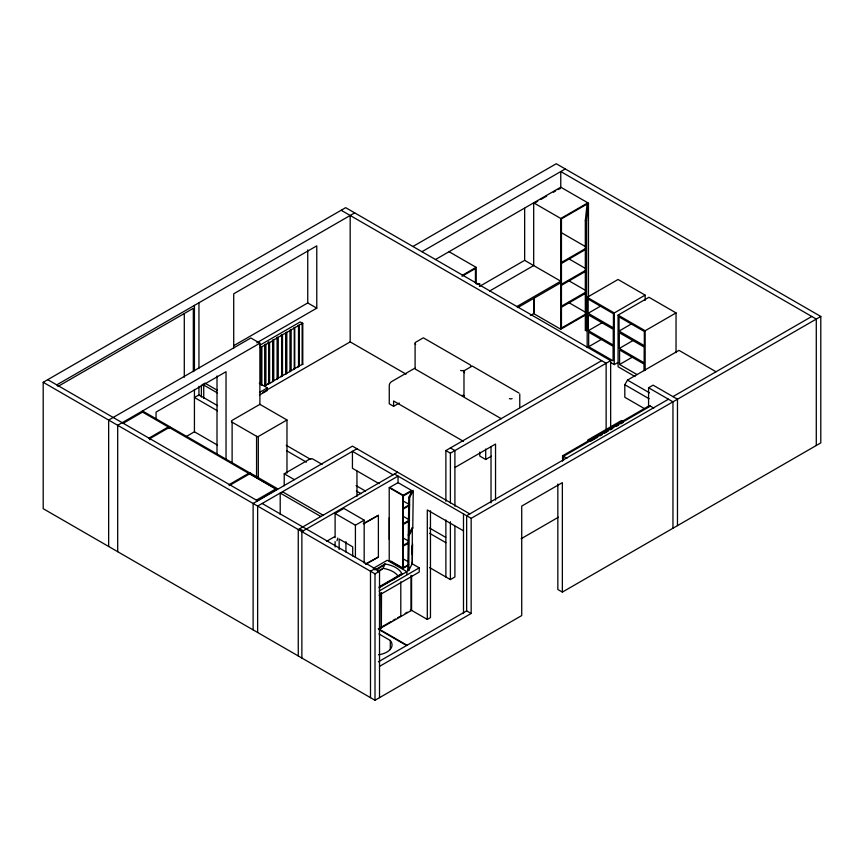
<?xml version="1.0" encoding="UTF-8"?>
<svg xmlns="http://www.w3.org/2000/svg" width="864" height="864" viewBox="0 0 864 864"><rect width="100%" height="100%" fill="white"/><g stroke="black" fill="none" stroke-linecap="round" stroke-linejoin="round"><path stroke-width="1.3" d="M412.56 543.856L412.29 563.522L408.683 570.586L407.83 570.434L408.294 535.043L411.242 529.276M412.333 490.439L408.802 497.362L408.305 534.784L409.158 534.924L412.765 527.861M408.683 570.586L409.158 535.194L412.765 528.12L413.24 491.789M409.158 534.924L409.655 497.513L413.262 490.45M411.696 553.932L411.793 546.059M587.876 318.6L586.591 330.61L585.317 330.556L585.317 220.568L587.185 203.224L588.46 203.278L588.46 297.162M586.591 330.61L586.591 220.612L588.46 203.278M377.482 571.547L383.011 568.35L385.096 564.019A23.63 13.64 0 0 1 401.836 573.696L392.04 580.262M407.83 570.434L409.428 567.292M644.49 408.64L624.812 397.278L624.812 384.728L627.48 380.095L678.985 350.363L716.018 371.747M336.96 540.788L337.824 538.11M376.704 570.056L385.096 564.019L374.89 569.938M379.166 586.829L401.836 573.696M557.842 484.024L557.842 589.486L562.356 592.099L562.356 482.63L521.726 506.088L521.726 615.557L375.008 700.261L43.2 508.691L43.2 382.288L345.665 207.662L610.654 360.655L610.654 427.885M56.743 384.89L354.694 212.868M57.888 386.489L193.32 308.297L193.32 371.66M233.917 345.578L307.746 302.951L316.775 308.156L316.775 245.851L233.712 293.814L233.712 348.16M412.927 246.488L556.254 163.739L820.8 316.472L820.8 442.886L562.356 592.099M256.792 342.792L316.775 308.156M259.891 404.59L259.891 343.192L117.688 425.282L117.688 551.696M141.793 411.588L142.7 411.07L169.625 426.611L168.718 427.129M123.174 423.295L142.571 412.096M259.664 345.341L300.208 321.937L302.778 323.428L302.778 364.295L297.896 366.379L298.534 366.746L298.534 325.879L297.896 325.512L302.778 323.428M421.956 251.705L565.283 168.955M268.726 342.09L268.715 383.951L267.862 383.465L269.579 383.454L272.905 381.542L272.905 340.675L269.579 342.587L268.726 342.09L267.862 342.598L268.715 343.084L264.438 344.876L265.032 345.211L265.032 386.089M277.258 379.026L276.62 378.659L281.621 376.51L281.621 335.632L276.62 337.792L277.258 338.159L277.258 379.026L272.365 381.229L272.905 381.542M281.621 376.51L280.951 376.11L285.952 374.004L285.952 333.137L280.951 335.243L281.621 335.632M265.032 345.211L260.183 347.339L260.777 347.674L260.777 384.588M277.258 338.159L272.365 340.362L272.905 340.675M285.952 374.004L285.455 373.712L290.153 371.574L290.153 330.707L285.455 332.845L285.952 333.137M290.153 371.574L289.613 371.272L294.257 369.209L294.257 328.342L289.613 330.394L290.153 330.707M294.257 328.342L293.63 327.974L298.534 325.879M435.499 259.524L560.768 187.196L587.855 202.835L560.768 218.473L533.682 202.835L533.682 265.561L489.629 291.006M535.486 202.586L537.721 201.29M541.08 199.346L546.674 196.117M553.381 192.251L555.617 190.955M557.852 189.659L560.326 188.503M148.889 438.167L168.296 426.956L168.296 428.004M168.901 427.237L169.798 426.719L249.977 473.008L249.07 473.526M149.785 438.685L169.204 427.475L169.204 428.522M264.438 385.744L268.715 383.951M294.257 369.209L293.63 368.842L298.534 366.746M259.438 392.45L267.343 387.893L267.343 390.496L259.438 395.053M462.348 275.303L476.129 267.343L476.129 283.36M462.024 276.264L475.448 268.52L475.448 283.046M186.268 436.525L194.432 431.806L217.469 445.1M262.926 392.256L350.179 341.885L406.08 374.166M479.434 286.459L524.653 260.356L560.768 281.2L516.715 306.644M415.098 342.587L423.349 337.824L470.189 364.856L470.977 365.969M286.978 419.98L259.891 404.341L232.114 420.368A2.225 1.285 0 0 0 232.114 422.183L256.565 436.298A1.674 0.972 0 0 0 258.304 436.525L286.978 419.98L286.978 473.126M561.449 262.451L584.939 248.886M561.449 263.434L584.939 249.869M517.871 307.53L560.768 282.766M414.31 368.496L391.522 381.65A3.197 1.847 -60 0 0 389.264 385.56L389.264 403.812L393.595 406.307L399.276 403.034M561.449 284.288L584.939 270.724M561.449 285.325L584.939 271.76M248.659 473.353L229.241 484.553L229.262 485.59M230.148 485.082L249.577 473.861M530.442 315.479L533.941 313.459M561.449 306.18L584.939 292.615M561.449 307.228L584.939 293.663M587.174 347.641L587.174 297.313L618.052 279.482L645.138 295.121L645.138 300.424M284.224 485.773L284.224 473.796L309.744 459.065A2.225 1.285 0 0 1 312.876 459.065L322.132 464.4M463.979 370.807L472.23 366.044L518.983 393.034M256.349 500.18L275.756 488.981M257.256 500.71L276.664 489.499L141.664 411.577M584.939 314.507L561.449 328.072L561.449 218.862L587.185 204.012L587.185 203.224M533.682 297.67L533.682 313.61L560.768 329.249L585.598 314.906M588.146 313.286L613.418 327.877L613.418 313.697L588.146 299.106L588.146 313.286L600.61 306.083M356.951 448.74L257.634 506.088L257.634 632.491M587.174 297.313L614.261 312.952L645.138 295.121M588.384 330.664L613.256 345.028L613.256 329.281L588.384 314.917L588.384 330.664L602.413 322.564M634.997 376.531L618.073 366.757L618.073 315.101L648.95 297.27L676.037 312.908L676.037 352.652M588.676 346.723L613.094 360.817L613.094 346.28L588.676 332.176L588.676 346.723L602.305 338.85M619.045 331.074L644.328 345.665L644.328 331.484L619.045 316.894L619.045 331.074L631.508 323.87M397.58 472.198L298.264 529.546L298.264 655.949M618.073 315.101L645.16 330.739L676.037 312.908M619.294 348.451L644.166 362.815L644.166 347.069L619.294 332.705L619.294 348.451L633.312 340.351M335.102 537.602L335.102 513.486L343.861 508.432L364.176 520.16L364.176 563.036M445.878 501.293L445.878 450.565L601.625 360.655M389.221 487.706L398.034 482.63L411.577 490.45L402.764 495.526L389.221 487.706L389.221 560.693L402.764 568.512L408.445 565.229M445.878 450.565L450.392 453.179L610.654 360.655M610.87 362.653L614.261 364.608L617.684 362.632M644.004 370.678L644.004 364.068L619.574 349.963L619.574 364.511L633.204 356.638M403.218 496.055L410.94 491.594L410.94 494.251M326.473 541.382L334.595 536.695M454.907 467.51L495.536 444.053L495.536 500.126M335.102 513.486L355.417 525.215L364.176 520.16M363.269 523.552L378.389 515.333L378.389 557.042L365.98 564.203M363.722 523.811L378.389 515.333M479.779 452.077L479.779 456.062L485.698 459.486L491.368 456.203M402.97 508.496L409.59 504.673L402.818 500.764M402.97 509.231L409.59 505.408M389.275 517.709L389.275 539.395M402.97 523.822L409.59 519.998L402.818 516.089M402.97 524.653L409.59 520.841M648.572 406.588L648.572 387.752L653.087 385.15L677.473 399.222L677.473 525.636M365.526 563.944L378.389 557.042M402.97 545.508L408.488 542.322M402.97 546.34L408.488 543.154M562.583 461.16L562.583 455.782L589.648 440.154L590.544 440.672M650.387 406.123L563.479 456.3L563.479 460.339M590.706 441.202L597.672 437.184M599.994 435.845L602.316 434.506M604.638 433.166L608.116 431.158M610.438 429.818L612.76 428.479M616.237 426.47L618.559 425.12M620.881 423.781L623.203 422.442M373.259 568.361L387.245 560.293L406.922 571.655L406.922 574.258M375.008 568.642L370.494 571.244L370.494 697.648M668.444 399.222L466.646 515.732L466.646 611.204M672.959 396.619L811.771 316.472M377.816 571.784L382.342 569.171M43.2 382.288L375.008 573.847L379.523 571.244L379.523 697.648M394.416 474.023L471.161 518.335L820.8 316.472M403.218 567.778L408.737 564.592M379.598 587.153L391.003 580.565M393.282 579.247L395.561 577.94M397.85 576.623L401.263 574.646M378.961 587.79L406.922 571.655M379.091 591.041L419.245 567.853L419.245 572.022L379.091 595.21M429.602 567.583L450.392 579.582L454.907 576.979L454.907 526.252M521.154 538.736L558.403 517.223M390.949 621.616L380.97 627.383L381.51 627.696M393.174 620.341L395.388 619.056M397.613 617.782L399.827 616.496M405.194 613.397L407.3 612.187M379.145 629.068L411.577 610.34L411.577 575.618M410.411 609.671L427.302 619.423L430.466 617.598L430.466 510.797M378.389 661.813L466.646 610.859L471.161 613.472L471.161 518.335M379.523 666.382L471.161 613.472M585.317 220.568L586.591 220.612M475.837 283.532L479.758 283.673L479.682 284.407L477.068 284.31M408.802 497.362L409.655 497.513M408.294 535.043L409.158 535.194M561.492 232.751L584.842 246.24M568.501 258.638L584.842 268.078M568.501 280.541L584.842 289.98M568.501 302.432L584.842 311.872M449.042 251.705L476.129 267.343M619.574 364.511L637.027 374.576M341.15 210.265L606.139 363.258L606.139 430.499M648.572 387.752L672.959 401.836L672.959 528.239M627.48 380.095L649.48 392.796M624.812 384.728L649.112 398.758M653.767 408.078L649.48 405.605L621.95 421.502L622.847 422.021M461.938 396.004L463.19 396.716M501.336 418.748L464.54 397.505A1.912 1.102 0 0 1 464.54 395.939M562.583 455.782L566.87 458.255M463.471 441.342L393.595 400.993L393.595 406.307M450.392 447.962L454.907 450.565L454.907 506.228M302.778 364.295L302.141 363.928L302.141 323.06M259.891 343.192L250.862 337.975L108.659 420.077L108.659 546.48M259.308 383.249L267.343 387.893M469.811 513.907L352.436 446.137L253.12 503.474L253.12 629.888M393.066 474.811L352.436 451.354L352.436 468.288L379.134 483.71M389.675 487.447L403.218 495.266L403.218 568.242M463.493 530.842L427.302 509.954L427.302 619.423M204.811 383.065L217.393 390.323M202.522 384.35L217.393 392.936M217.577 405.648L198.947 394.902L194.432 397.505L217.469 410.8M286.254 445.306L310.705 459.421M356.098 485.633L365.418 491.011M429.44 527.98L445.738 537.386M286.621 450.738L306.385 462.143M356.378 491L361.022 493.69M429.602 533.282L445.878 542.678M411.577 527.969L412.29 528.39L412.29 563.522L411.577 563.101M402.818 537.775L408.456 541.037M284.224 473.796L294.376 479.66M411.869 563.598L419.245 567.853M402.894 558.673L408.64 561.989M282.463 491.746L323.093 515.203M320.836 516.51L280.206 493.052L280.206 514.566M390.809 561.082L402.095 567.594M47.714 379.674L257.634 500.872M262.148 503.474L379.523 571.244M299.614 528.757L303.232 530.842M410.443 610.362L410.983 610.675M378.292 628.657L407.063 645.268M378.583 629.348L406.609 645.527M378.929 633.917L390.301 640.483L390.301 649.544M418.792 567.594L419.245 568.382M816.286 445.489L816.286 319.075L560.768 171.558L560.768 187.693M645.16 330.739L645.16 370.472M614.261 312.952L614.261 364.608M560.768 218.473L560.768 329.249M534.362 297.605L534.362 312.433M524.653 208.3L524.653 260.356M519.772 394.135L519.772 407.57M491.022 446.785L491.022 502.859M485.698 449.053L485.698 459.486M463.979 371.909L463.979 396.716M463.493 513.907L463.493 613.613M450.392 453.179L450.392 502.934M450.392 521.759L450.392 579.582M445.878 519.988L445.878 576.979M415.098 343.688L415.098 368.496M411.026 575.305L411.026 610.027M402.764 495.526L402.764 568.512M400.799 581.828L400.799 616.561M398.034 482.836L398.034 476.107L301.871 531.63L301.871 658.033M381.51 592.974L381.37 627.772L380.97 592.661M375.008 573.847L375.008 700.261M356.951 471.031L356.951 496.39M355.417 525.215L355.417 557.366M352.706 555.973L352.706 546.847L339.163 539.028L339.163 549.45M350.179 215.482L350.179 341.885M345.935 541.631L345.935 552.064M335.102 541.62L335.102 546.977M307.746 249.923L307.746 302.951M299.203 325.48L299.203 366.358M294.754 328.05L294.754 368.928M291.017 330.21L291.017 371.077M290.477 329.897L290.477 370.764M286.816 332.64L286.816 373.507M286.319 332.348L286.319 373.216M282.485 335.135L282.485 376.002M281.804 334.746L281.804 375.613M278.111 337.662L278.111 378.529M277.484 337.295L277.484 378.162M273.758 340.178L273.758 381.046M273.218 339.865L273.218 380.732M269.579 342.587L269.579 383.454M265.896 344.714L265.896 385.582M265.302 344.38L265.302 385.247M261.857 347.047L261.857 385.279M261.263 346.712L261.263 384.944M258.304 436.525L258.304 477.716M256.565 436.298L256.565 477.49M232.114 422.183L232.114 463.374M226.033 459.454L226.033 371.704L156.06 412.106L156.06 418.856M217.004 375.948L217.004 454.237M203.731 383.681L203.731 398.423M201.388 385.031L201.388 397.094M198.947 302.789L198.947 368.204M198.947 386.305L198.947 395.69M194.432 305.392L194.432 370.807M194.432 389.491L194.432 431.806M184.291 313.87L184.291 377.233M149.807 438.674L149.807 439.711M463.288 370.408A1.912 1.102 0 0 1 460.577 370.408M463.288 395.215A1.912 1.102 0 0 1 460.577 395.215L415.66 369.284A1.912 1.102 0 0 1 415.163 368.215M512.093 398.574A1.912 1.102 0 0 1 509.382 398.574M464.54 372.686A1.912 1.102 0 0 1 464.54 371.131M415.66 344.466A1.912 1.102 0 0 1 415.163 343.397M383.011 568.35A22.41 12.938 0 0 1 398.315 576.45M390.301 640.483A17.626 10.174 0 0 1 378.551 654.782M250.268 473.008L249.372 473.526L276.901 489.424L277.798 488.894L250.268 473.008M621.508 420.552L587.671 440.089L588.568 440.618L622.415 421.081L621.508 420.552"/></g></svg>
